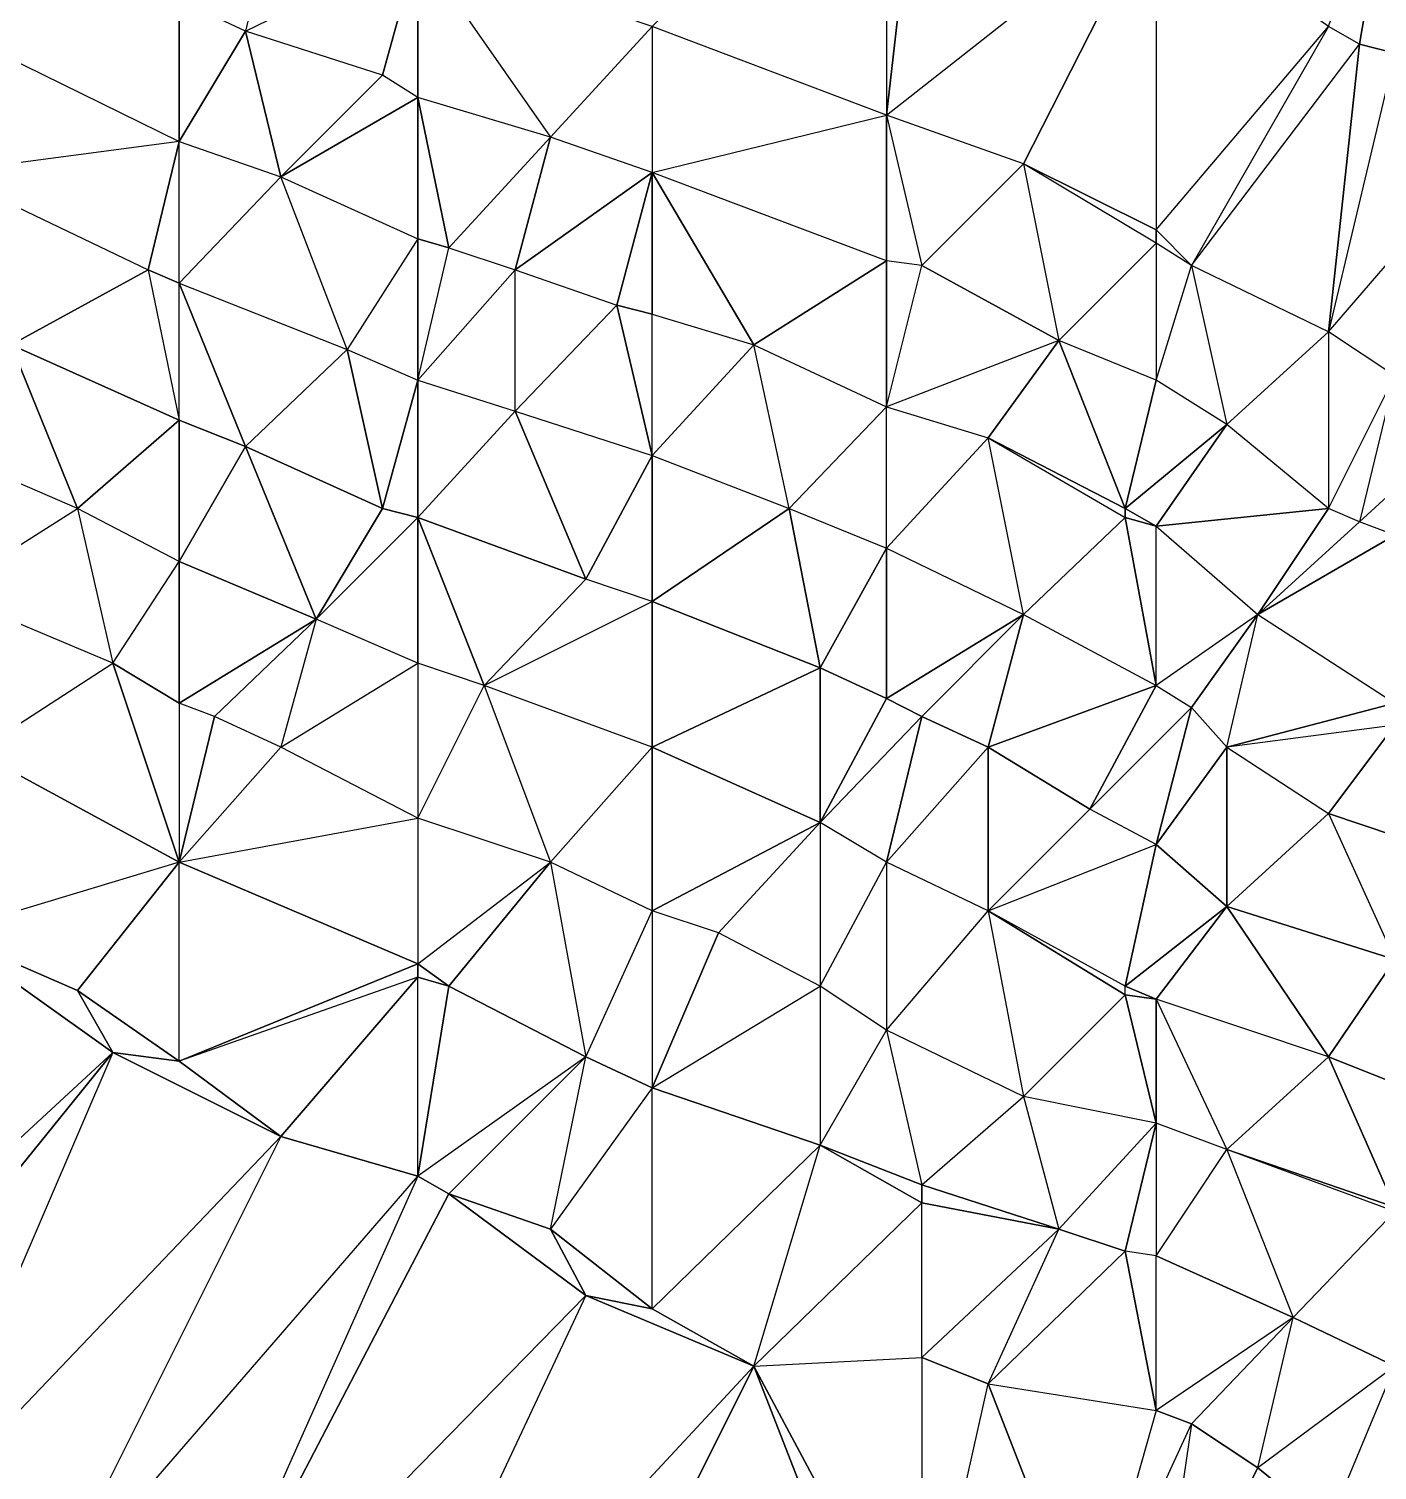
# Model space of a CAD drawing. Header units: metres. Extents: x 121.06818 to 121.07159, y 3.17836 to 3.18313.
# Drawn here: x 121.069111 to 121.069416, y 3.1796075 to 3.1799335 of the extents above; entities that cross this region are included whole.
import ezdxf

# ---------------------------------------------------------------- set-up
doc = ezdxf.new("R2010")
doc.units = ezdxf.units.M

msp = doc.modelspace()

# ---------------------------------------------------------------- linework, layer by layer
at = {"layer": 'DELAUNEY6000', "color": 252}
msp.add_3dface([(121.069183, 3.179532, 0.01005), (121.069145, 3.179553, 0.01005), (121.069237, 3.179647, 0.01005)], dxfattribs=at)
at = {"layer": 'DELAUNEY6083', "color": 252}
msp.add_3dface([(121.069214, 3.179509, 0.01005), (121.069183, 3.179532, 0.01005), (121.069275, 3.179631, 0.01005)], dxfattribs=at)
at = {"layer": 'DELAUNEY6174', "color": 252}
msp.add_3dface([(121.069145, 3.179553, 0.01005), (121.069115, 3.179577, 0.01005), (121.069199, 3.179674, 0.01005)], dxfattribs=at)
at = {"layer": 'DELAUNEY6191', "color": 252}
msp.add_3dface([(121.069351, 3.179568, 0.01004), (121.069313, 3.17956, 0.01004), (121.069328, 3.179627, 0.01005)], dxfattribs=at)
at = {"layer": 'DELAUNEY6206', "color": 252}
msp.add_3dface([(121.069305, 3.179554, 0.01004), (121.069214, 3.179509, 0.01005), (121.069275, 3.179631, 0.01005)], dxfattribs=at)
at = {"layer": 'DELAUNEY6222', "color": 252}
msp.add_3dface([(121.069313, 3.17956, 0.01004), (121.069305, 3.179554, 0.01004), (121.069275, 3.179631, 0.01005)], dxfattribs=at)
at = {"layer": 'DELAUNEY6265', "color": 252}
msp.add_3dface([(121.069366, 3.179563, 0.01004), (121.069351, 3.179568, 0.01004), (121.069374, 3.179618, 0.01005)], dxfattribs=at)
at = {"layer": 'DELAUNEY6322', "color": 252}
msp.add_3dface([(121.069405, 3.179595, 0.01005), (121.06942, 3.179583, 0.01005), (121.069435, 3.179608, 0.01006)], dxfattribs=at)
at = {"layer": 'DELAUNEY6338', "color": 252}
msp.add_3dface([(121.069183, 3.179532, 0.01005), (121.069275, 3.179631, 0.01005), (121.069237, 3.179647, 0.01005)], dxfattribs=at)
at = {"layer": 'DELAUNEY6353', "color": 252}
msp.add_3dface([(121.069366, 3.179563, 0.01004), (121.069405, 3.179595, 0.01005), (121.069389, 3.179608, 0.01005)], dxfattribs=at)
at = {"layer": 'DELAUNEY6367', "color": 252}
msp.add_3dface([(121.069084, 3.179595, 0.01005), (121.069054, 3.179608, 0.01005), (121.06913, 3.179702, 0.01005)], dxfattribs=at)
at = {"layer": 'DELAUNEY6388', "color": 252}
msp.add_3dface([(121.069237, 3.179647, 0.01005), (121.069275, 3.179631, 0.01005), (121.069252, 3.179644, 0.01005)], dxfattribs=at)
at = {"layer": 'DELAUNEY6389', "color": 252}
msp.add_3dface([(121.069237, 3.179647, 0.01005), (121.069252, 3.179644, 0.01005), (121.069229, 3.179662, 0.01005)], dxfattribs=at)
at = {"layer": 'DELAUNEY6390', "color": 252}
msp.add_3dface([(121.069252, 3.179644, 0.01005), (121.069275, 3.179631, 0.01005), (121.06929, 3.179681, 0.01006)], dxfattribs=at)
at = {"layer": 'DELAUNEY6401', "color": 252}
msp.add_3dface([(121.069366, 3.179563, 0.01004), (121.069389, 3.179608, 0.01005), (121.069374, 3.179618, 0.01005)], dxfattribs=at)
at = {"layer": 'DELAUNEY6402', "color": 252}
msp.add_3dface([(121.069389, 3.179608, 0.01005), (121.069405, 3.179595, 0.01005), (121.06942, 3.179631, 0.01006)], dxfattribs=at)
at = {"layer": 'DELAUNEY6444', "color": 252}
msp.add_3dface([(121.069054, 3.179608, 0.01005), (121.069038, 3.179617, 0.01005), (121.06913, 3.179702, 0.01005)], dxfattribs=at)
at = {"layer": 'DELAUNEY6445', "color": 252}
msp.add_3dface([(121.069313, 3.17956, 0.01004), (121.069275, 3.179631, 0.01005), (121.069313, 3.179633, 0.01005)], dxfattribs=at)
at = {"layer": 'DELAUNEY6446', "color": 252}
msp.add_3dface([(121.069313, 3.17956, 0.01004), (121.069328, 3.179627, 0.01005), (121.069313, 3.179633, 0.01005)], dxfattribs=at)
at = {"layer": 'DELAUNEY6447', "color": 252}
msp.add_3dface([(121.069351, 3.179568, 0.01004), (121.069374, 3.179618, 0.01005), (121.069366, 3.179621, 0.01005)], dxfattribs=at)
at = {"layer": 'DELAUNEY6466', "color": 252}
msp.add_3dface([(121.069351, 3.179568, 0.01004), (121.069328, 3.179627, 0.01005), (121.069366, 3.179621, 0.01005)], dxfattribs=at)
at = {"layer": 'DELAUNEY6467', "color": 252}
msp.add_3dface([(121.069374, 3.179618, 0.01005), (121.069389, 3.179608, 0.01005), (121.069397, 3.179642, 0.01006)], dxfattribs=at)
at = {"layer": 'DELAUNEY6493', "color": 252}
msp.add_3dface([(121.069145, 3.179553, 0.01005), (121.069237, 3.179647, 0.01005), (121.069206, 3.17967, 0.01005)], dxfattribs=at)
at = {"layer": 'DELAUNEY6494', "color": 252}
msp.add_3dface([(121.069366, 3.179621, 0.01005), (121.069374, 3.179618, 0.01005), (121.069397, 3.179642, 0.01006)], dxfattribs=at)
at = {"layer": 'DELAUNEY6515', "color": 252}
msp.add_3dface([(121.069275, 3.179631, 0.01005), (121.069313, 3.179633, 0.01005), (121.069313, 3.179668, 0.01006)], dxfattribs=at)
at = {"layer": 'DELAUNEY6516', "color": 252}
msp.add_3dface([(121.069313, 3.179633, 0.01005), (121.069328, 3.179627, 0.01005), (121.069344, 3.179662, 0.01006)], dxfattribs=at)
at = {"layer": 'DELAUNEY6534', "color": 252}
msp.add_3dface([(121.069328, 3.179627, 0.01005), (121.069366, 3.179621, 0.01005), (121.069359, 3.179657, 0.01006)], dxfattribs=at)
at = {"layer": 'DELAUNEY6535', "color": 252}
msp.add_3dface([(121.069435, 3.179608, 0.01006), (121.069405, 3.179595, 0.01005), (121.06942, 3.179631, 0.01006)], dxfattribs=at)
at = {"layer": 'DELAUNEY6579', "color": 252}
msp.add_3dface([(121.069145, 3.179553, 0.01005), (121.069206, 3.17967, 0.01005), (121.069199, 3.179674, 0.01005)], dxfattribs=at)
at = {"layer": 'DELAUNEY6580', "color": 252}
msp.add_3dface([(121.069206, 3.17967, 0.01005), (121.069237, 3.179647, 0.01005), (121.069229, 3.179662, 0.01005)], dxfattribs=at)
at = {"layer": 'DELAUNEY6631', "color": 252}
msp.add_3dface([(121.069115, 3.179577, 0.01005), (121.069199, 3.179674, 0.01005), (121.069168, 3.179683, 0.01005)], dxfattribs=at)
at = {"layer": 'DELAUNEY6632', "color": 252}
msp.add_3dface([(121.069199, 3.179674, 0.01005), (121.069206, 3.17967, 0.01005), (121.069237, 3.179701, 0.01006)], dxfattribs=at)
at = {"layer": 'DELAUNEY6633', "color": 252}
msp.add_3dface([(121.06942, 3.179631, 0.01006), (121.069389, 3.179608, 0.01005), (121.069397, 3.179642, 0.01006)], dxfattribs=at)
at = {"layer": 'DELAUNEY6646', "color": 252}
msp.add_3dface([(121.069115, 3.179577, 0.01005), (121.069084, 3.179595, 0.01005), (121.069168, 3.179683, 0.01005)], dxfattribs=at)
at = {"layer": 'DELAUNEY6660', "color": 252}
msp.add_3dface([(121.069168, 3.179683, 0.01005), (121.069199, 3.179674, 0.01005), (121.069199, 3.179719, 0.01006)], dxfattribs=at)
at = {"layer": 'DELAUNEY6686', "color": 252}
msp.add_3dface([(121.06942, 3.179631, 0.01006), (121.069397, 3.179642, 0.01006), (121.06942, 3.179666, 0.01007)], dxfattribs=at)
at = {"layer": 'DELAUNEY6753', "color": 252}
msp.add_3dface([(121.069084, 3.179595, 0.01005), (121.069168, 3.179683, 0.01005), (121.06913, 3.179702, 0.01005)], dxfattribs=at)
at = {"layer": 'DELAUNEY6754', "color": 252}
msp.add_3dface([(121.069359, 3.179657, 0.01006), (121.069328, 3.179627, 0.01005), (121.069344, 3.179662, 0.01006)], dxfattribs=at)
at = {"layer": 'DELAUNEY6755', "color": 252}
msp.add_3dface([(121.069359, 3.179657, 0.01006), (121.069366, 3.179621, 0.01005), (121.069366, 3.179656, 0.01006)], dxfattribs=at)
at = {"layer": 'DELAUNEY6756', "color": 252}
msp.add_3dface([(121.069397, 3.179642, 0.01006), (121.069366, 3.179621, 0.01005), (121.069366, 3.179656, 0.01006)], dxfattribs=at)
at = {"layer": 'DELAUNEY6771', "color": 252}
msp.add_3dface([(121.069366, 3.179656, 0.01006), (121.069359, 3.179657, 0.01006), (121.069366, 3.179686, 0.01007)], dxfattribs=at)
at = {"layer": 'DELAUNEY6772', "color": 252}
msp.add_3dface([(121.069397, 3.179642, 0.01006), (121.069366, 3.179656, 0.01006), (121.069382, 3.17968, 0.01007)], dxfattribs=at)
at = {"layer": 'DELAUNEY6816', "color": 252}
msp.add_3dface([(121.06913, 3.179702, 0.01005), (121.069168, 3.179683, 0.01005), (121.069145, 3.1797, 0.01005)], dxfattribs=at)
at = {"layer": 'DELAUNEY6817', "color": 252}
msp.add_3dface([(121.069206, 3.17967, 0.01005), (121.069229, 3.179662, 0.01005), (121.069237, 3.179701, 0.01006)], dxfattribs=at)
at = {"layer": 'DELAUNEY6818', "color": 252}
msp.add_3dface([(121.069359, 3.179657, 0.01006), (121.069344, 3.179662, 0.01006), (121.069366, 3.179686, 0.01007)], dxfattribs=at)
at = {"layer": 'DELAUNEY6834', "color": 252}
msp.add_3dface([(121.069344, 3.179662, 0.01006), (121.069313, 3.179633, 0.01005), (121.069313, 3.179668, 0.01006)], dxfattribs=at)
at = {"layer": 'DELAUNEY6854', "color": 252}
msp.add_3dface([(121.069397, 3.179642, 0.01006), (121.06942, 3.179666, 0.01007), (121.069382, 3.17968, 0.01007)], dxfattribs=at)
at = {"layer": 'DELAUNEY6869', "color": 252}
msp.add_3dface([(121.069313, 3.179668, 0.01006), (121.069275, 3.179631, 0.01005), (121.06929, 3.179681, 0.01006)], dxfattribs=at)
at = {"layer": 'DELAUNEY6890', "color": 252}
msp.add_3dface([(121.069344, 3.179662, 0.01006), (121.069313, 3.179668, 0.01006), (121.069313, 3.179672, 0.01006)], dxfattribs=at)
at = {"layer": 'DELAUNEY6901', "color": 252}
msp.add_3dface([(121.069313, 3.179668, 0.01006), (121.06929, 3.179681, 0.01006), (121.069313, 3.179672, 0.01006)], dxfattribs=at)
at = {"layer": 'DELAUNEY6916', "color": 252}
msp.add_3dface([(121.06913, 3.179702, 0.01005), (121.069145, 3.1797, 0.01005), (121.069122, 3.179716, 0.01005)], dxfattribs=at)
at = {"layer": 'DELAUNEY6917', "color": 252}
msp.add_3dface([(121.069145, 3.1797, 0.01005), (121.069168, 3.179683, 0.01005), (121.069199, 3.179719, 0.01006)], dxfattribs=at)
at = {"layer": 'DELAUNEY6918', "color": 252}
msp.add_3dface([(121.06929, 3.179681, 0.01006), (121.069252, 3.179644, 0.01005), (121.069252, 3.179694, 0.01006)], dxfattribs=at)
at = {"layer": 'DELAUNEY6938', "color": 252}
msp.add_3dface([(121.069229, 3.179662, 0.01005), (121.069252, 3.179644, 0.01005), (121.069252, 3.179694, 0.01006)], dxfattribs=at)
at = {"layer": 'DELAUNEY6939', "color": 252}
msp.add_3dface([(121.069366, 3.179656, 0.01006), (121.069382, 3.17968, 0.01007), (121.069366, 3.179686, 0.01007)], dxfattribs=at)
at = {"layer": 'DELAUNEY6965', "color": 252}
msp.add_3dface([(121.069038, 3.179617, 0.01005), (121.06913, 3.179702, 0.01005), (121.069092, 3.179729, 0.01005)], dxfattribs=at)
at = {"layer": 'DELAUNEY6966', "color": 252}
msp.add_3dface([(121.06942, 3.179666, 0.01007), (121.069382, 3.17968, 0.01007), (121.06942, 3.179667, 0.01007)], dxfattribs=at)
at = {"layer": 'DELAUNEY6967', "color": 252}
msp.add_3dface([(121.06942, 3.179667, 0.01007), (121.069382, 3.17968, 0.01007), (121.069405, 3.179701, 0.01008)], dxfattribs=at)
at = {"layer": 'DELAUNEY6984', "color": 252}
msp.add_3dface([(121.069252, 3.179694, 0.01006), (121.069229, 3.179662, 0.01005), (121.069237, 3.179701, 0.01006)], dxfattribs=at)
at = {"layer": 'DELAUNEY7001', "color": 252}
msp.add_3dface([(121.069092, 3.179729, 0.01005), (121.06913, 3.179702, 0.01005), (121.069122, 3.179716, 0.01005)], dxfattribs=at)
at = {"layer": 'DELAUNEY7002', "color": 252}
msp.add_3dface([(121.06929, 3.179681, 0.01006), (121.069252, 3.179694, 0.01006), (121.06929, 3.179717, 0.01007)], dxfattribs=at)
at = {"layer": 'DELAUNEY7015', "color": 252}
msp.add_3dface([(121.069313, 3.179672, 0.01006), (121.06929, 3.179681, 0.01006), (121.069305, 3.179707, 0.01007)], dxfattribs=at)
at = {"layer": 'DELAUNEY7016', "color": 252}
msp.add_3dface([(121.069344, 3.179662, 0.01006), (121.069313, 3.179672, 0.01006), (121.069336, 3.179692, 0.01007)], dxfattribs=at)
at = {"layer": 'DELAUNEY7017', "color": 252}
msp.add_3dface([(121.069344, 3.179662, 0.01006), (121.069366, 3.179686, 0.01007), (121.069336, 3.179692, 0.01007)], dxfattribs=at)
at = {"layer": 'DELAUNEY7018', "color": 252}
msp.add_3dface([(121.069382, 3.17968, 0.01007), (121.069366, 3.179686, 0.01007), (121.069366, 3.179714, 0.01008)], dxfattribs=at)
at = {"layer": 'DELAUNEY7031', "color": 252}
msp.add_3dface([(121.069313, 3.179672, 0.01006), (121.069336, 3.179692, 0.01007), (121.069305, 3.179707, 0.01007)], dxfattribs=at)
at = {"layer": 'DELAUNEY7055', "color": 252}
msp.add_3dface([(121.069382, 3.17968, 0.01007), (121.069405, 3.179701, 0.01008), (121.069366, 3.179714, 0.01008)], dxfattribs=at)
at = {"layer": 'DELAUNEY7056', "color": 252}
msp.add_3dface([(121.06942, 3.179667, 0.01007), (121.069405, 3.179701, 0.01008), (121.06942, 3.179695, 0.01008)], dxfattribs=at)
at = {"layer": 'DELAUNEY7069', "color": 252}
msp.add_3dface([(121.069252, 3.179694, 0.01006), (121.069237, 3.179701, 0.01006), (121.069252, 3.179734, 0.01007)], dxfattribs=at)
at = {"layer": 'DELAUNEY7070', "color": 252}
msp.add_3dface([(121.069366, 3.179686, 0.01007), (121.069336, 3.179692, 0.01007), (121.069359, 3.179715, 0.01008)], dxfattribs=at)
at = {"layer": 'DELAUNEY7071', "color": 252}
msp.add_3dface([(121.06942, 3.179695, 0.01008), (121.069405, 3.179701, 0.01008), (121.06942, 3.179723, 0.01009)], dxfattribs=at)
at = {"layer": 'DELAUNEY7124', "color": 252}
msp.add_3dface([(121.06929, 3.179681, 0.01006), (121.069305, 3.179707, 0.01007), (121.06929, 3.179717, 0.01007)], dxfattribs=at)
at = {"layer": 'DELAUNEY7135', "color": 252}
msp.add_3dface([(121.069092, 3.179729, 0.01005), (121.069122, 3.179716, 0.01005), (121.069145, 3.179745, 0.01006)], dxfattribs=at)
at = {"layer": 'DELAUNEY7136', "color": 252}
msp.add_3dface([(121.069237, 3.179701, 0.01006), (121.069199, 3.179674, 0.01005), (121.069206, 3.179717, 0.01006)], dxfattribs=at)
at = {"layer": 'DELAUNEY7137', "color": 252}
msp.add_3dface([(121.069336, 3.179692, 0.01007), (121.069305, 3.179707, 0.01007), (121.069328, 3.179734, 0.01008)], dxfattribs=at)
at = {"layer": 'DELAUNEY7149', "color": 252}
msp.add_3dface([(121.069206, 3.179717, 0.01006), (121.069199, 3.179674, 0.01005), (121.069199, 3.179719, 0.01006)], dxfattribs=at)
at = {"layer": 'DELAUNEY7150', "color": 252}
msp.add_3dface([(121.069237, 3.179701, 0.01006), (121.069206, 3.179717, 0.01006), (121.069229, 3.179745, 0.01007)], dxfattribs=at)
at = {"layer": 'DELAUNEY7163', "color": 252}
msp.add_3dface([(121.069336, 3.179692, 0.01007), (121.069359, 3.179715, 0.01008), (121.069328, 3.179734, 0.01008)], dxfattribs=at)
at = {"layer": 'DELAUNEY7164', "color": 252}
msp.add_3dface([(121.069366, 3.179686, 0.01007), (121.069359, 3.179715, 0.01008), (121.069366, 3.179714, 0.01008)], dxfattribs=at)
at = {"layer": 'DELAUNEY7180', "color": 252}
msp.add_3dface([(121.069206, 3.179717, 0.01006), (121.069199, 3.179719, 0.01006), (121.069199, 3.179722, 0.01006)], dxfattribs=at)
at = {"layer": 'DELAUNEY7181', "color": 252}
msp.add_3dface([(121.069252, 3.179694, 0.01006), (121.06929, 3.179717, 0.01007), (121.069267, 3.179729, 0.01007)], dxfattribs=at)
at = {"layer": 'DELAUNEY7207', "color": 252}
msp.add_3dface([(121.069305, 3.179707, 0.01007), (121.06929, 3.179717, 0.01007), (121.069305, 3.179745, 0.01008)], dxfattribs=at)
at = {"layer": 'DELAUNEY7208', "color": 252}
msp.add_3dface([(121.069366, 3.179714, 0.01008), (121.069359, 3.179715, 0.01008), (121.069359, 3.179717, 0.01008)], dxfattribs=at)
at = {"layer": 'DELAUNEY7228', "color": 252}
msp.add_3dface([(121.069405, 3.179701, 0.01008), (121.069366, 3.179714, 0.01008), (121.069382, 3.179735, 0.01009)], dxfattribs=at)
at = {"layer": 'DELAUNEY7245', "color": 252}
msp.add_3dface([(121.069252, 3.179694, 0.01006), (121.069267, 3.179729, 0.01007), (121.069252, 3.179734, 0.01007)], dxfattribs=at)
at = {"layer": 'DELAUNEY7256', "color": 252}
msp.add_3dface([(121.06929, 3.179717, 0.01007), (121.069267, 3.179729, 0.01007), (121.06929, 3.179754, 0.01008)], dxfattribs=at)
at = {"layer": 'DELAUNEY7257', "color": 252}
msp.add_3dface([(121.06942, 3.179723, 0.01009), (121.069405, 3.179701, 0.01008), (121.069382, 3.179735, 0.01009)], dxfattribs=at)
at = {"layer": 'DELAUNEY7267', "color": 252}
msp.add_3dface([(121.069199, 3.179719, 0.01006), (121.069145, 3.1797, 0.01005), (121.069199, 3.179722, 0.01006)], dxfattribs=at)
at = {"layer": 'DELAUNEY7268', "color": 252}
msp.add_3dface([(121.069305, 3.179707, 0.01007), (121.069328, 3.179734, 0.01008), (121.069305, 3.179745, 0.01008)], dxfattribs=at)
at = {"layer": 'DELAUNEY7291', "color": 252}
msp.add_3dface([(121.069237, 3.179701, 0.01006), (121.069252, 3.179734, 0.01007), (121.069229, 3.179745, 0.01007)], dxfattribs=at)
at = {"layer": 'DELAUNEY7292', "color": 252}
msp.add_3dface([(121.069359, 3.179715, 0.01008), (121.069359, 3.179717, 0.01008), (121.069328, 3.179734, 0.01008)], dxfattribs=at)
at = {"layer": 'DELAUNEY7306', "color": 252}
msp.add_3dface([(121.069122, 3.179716, 0.01005), (121.069145, 3.1797, 0.01005), (121.069145, 3.179745, 0.01006)], dxfattribs=at)
at = {"layer": 'DELAUNEY7307', "color": 252}
msp.add_3dface([(121.069267, 3.179729, 0.01007), (121.069252, 3.179734, 0.01007), (121.06929, 3.179754, 0.01008)], dxfattribs=at)
at = {"layer": 'DELAUNEY7308', "color": 252}
msp.add_3dface([(121.069366, 3.179714, 0.01008), (121.069359, 3.179717, 0.01008), (121.069382, 3.179735, 0.01009)], dxfattribs=at)
at = {"layer": 'DELAUNEY7325', "color": 252}
msp.add_3dface([(121.069359, 3.179717, 0.01008), (121.069328, 3.179734, 0.01008), (121.069366, 3.179749, 0.01009)], dxfattribs=at)
at = {"layer": 'DELAUNEY7336', "color": 252}
msp.add_3dface([(121.069199, 3.179722, 0.01006), (121.069145, 3.1797, 0.01005), (121.069145, 3.179745, 0.01006)], dxfattribs=at)
at = {"layer": 'DELAUNEY7337', "color": 252}
msp.add_3dface([(121.069206, 3.179717, 0.01006), (121.069199, 3.179722, 0.01006), (121.069229, 3.179745, 0.01007)], dxfattribs=at)
at = {"layer": 'DELAUNEY7353', "color": 252}
msp.add_3dface([(121.06942, 3.179723, 0.01009), (121.069382, 3.179735, 0.01009), (121.069405, 3.179756, 0.0101)], dxfattribs=at)
at = {"layer": 'DELAUNEY7369', "color": 252}
msp.add_3dface([(121.069199, 3.179722, 0.01006), (121.069145, 3.179745, 0.01006), (121.069199, 3.179755, 0.01007)], dxfattribs=at)
at = {"layer": 'DELAUNEY7370', "color": 252}
msp.add_3dface([(121.069252, 3.179734, 0.01007), (121.069229, 3.179745, 0.01007), (121.069252, 3.179771, 0.01008)], dxfattribs=at)
at = {"layer": 'DELAUNEY7371', "color": 252}
msp.add_3dface([(121.06929, 3.179717, 0.01007), (121.069305, 3.179745, 0.01008), (121.06929, 3.179754, 0.01008)], dxfattribs=at)
at = {"layer": 'DELAUNEY7392', "color": 252}
msp.add_3dface([(121.069328, 3.179734, 0.01008), (121.069305, 3.179745, 0.01008), (121.069328, 3.179771, 0.01009)], dxfattribs=at)
at = {"layer": 'DELAUNEY7400', "color": 252}
msp.add_3dface([(121.069382, 3.179735, 0.01009), (121.069359, 3.179717, 0.01008), (121.069366, 3.179749, 0.01009)], dxfattribs=at)
at = {"layer": 'DELAUNEY7426', "color": 252}
msp.add_3dface([(121.069199, 3.179722, 0.01006), (121.069229, 3.179745, 0.01007), (121.069199, 3.179755, 0.01007)], dxfattribs=at)
at = {"layer": 'DELAUNEY7427', "color": 252}
msp.add_3dface([(121.069382, 3.179735, 0.01009), (121.069366, 3.179749, 0.01009), (121.069382, 3.179771, 0.0101)], dxfattribs=at)
at = {"layer": 'DELAUNEY7428', "color": 252}
msp.add_3dface([(121.069405, 3.179756, 0.0101), (121.069382, 3.179735, 0.01009), (121.069382, 3.179771, 0.0101)], dxfattribs=at)
at = {"layer": 'DELAUNEY7429', "color": 252}
msp.add_3dface([(121.069405, 3.179756, 0.0101), (121.06942, 3.179723, 0.01009), (121.06942, 3.179751, 0.0101)], dxfattribs=at)
at = {"layer": 'DELAUNEY7442', "color": 252}
msp.add_3dface([(121.069305, 3.179745, 0.01008), (121.06929, 3.179754, 0.01008), (121.069313, 3.179778, 0.01009)], dxfattribs=at)
at = {"layer": 'DELAUNEY7443', "color": 252}
msp.add_3dface([(121.069351, 3.179757, 0.01009), (121.069328, 3.179734, 0.01008), (121.069366, 3.179749, 0.01009)], dxfattribs=at)
at = {"layer": 'DELAUNEY7444', "color": 252}
msp.add_3dface([(121.069351, 3.179757, 0.01009), (121.069328, 3.179734, 0.01008), (121.069328, 3.179771, 0.01009)], dxfattribs=at)
at = {"layer": 'DELAUNEY7445', "color": 252}
msp.add_3dface([(121.069366, 3.179749, 0.01009), (121.069351, 3.179757, 0.01009), (121.069374, 3.17978, 0.0101)], dxfattribs=at)
at = {"layer": 'DELAUNEY7461', "color": 252}
msp.add_3dface([(121.069145, 3.179745, 0.01006), (121.069199, 3.179755, 0.01007), (121.069168, 3.179771, 0.01007)], dxfattribs=at)
at = {"layer": 'DELAUNEY7462', "color": 252}
msp.add_3dface([(121.069405, 3.179756, 0.0101), (121.06942, 3.179751, 0.0101), (121.06942, 3.179776, 0.01011)], dxfattribs=at)
at = {"layer": 'DELAUNEY7475', "color": 252}
msp.add_3dface([(121.069229, 3.179745, 0.01007), (121.069199, 3.179755, 0.01007), (121.069214, 3.179785, 0.01008)], dxfattribs=at)
at = {"layer": 'DELAUNEY7490', "color": 252}
msp.add_3dface([(121.069145, 3.179745, 0.01006), (121.069092, 3.179729, 0.01005), (121.069099, 3.17977, 0.01006)], dxfattribs=at)
at = {"layer": 'DELAUNEY7491', "color": 252}
msp.add_3dface([(121.069145, 3.179745, 0.01006), (121.069168, 3.179771, 0.01007), (121.069153, 3.179778, 0.01007)], dxfattribs=at)
at = {"layer": 'DELAUNEY7492', "color": 252}
msp.add_3dface([(121.069199, 3.179755, 0.01007), (121.069168, 3.179771, 0.01007), (121.069199, 3.17979, 0.01008)], dxfattribs=at)
at = {"layer": 'DELAUNEY7518', "color": 252}
msp.add_3dface([(121.069145, 3.179745, 0.01006), (121.069099, 3.17977, 0.01006), (121.06913, 3.17979, 0.01007)], dxfattribs=at)
at = {"layer": 'DELAUNEY7535', "color": 252}
msp.add_3dface([(121.069229, 3.179745, 0.01007), (121.069252, 3.179771, 0.01008), (121.069214, 3.179785, 0.01008)], dxfattribs=at)
at = {"layer": 'DELAUNEY7536', "color": 252}
msp.add_3dface([(121.069252, 3.179734, 0.01007), (121.069252, 3.179771, 0.01008), (121.06929, 3.179754, 0.01008)], dxfattribs=at)
at = {"layer": 'DELAUNEY7537', "color": 252}
msp.add_3dface([(121.069328, 3.179771, 0.01009), (121.069305, 3.179745, 0.01008), (121.069313, 3.179778, 0.01009)], dxfattribs=at)
at = {"layer": 'DELAUNEY7552', "color": 252}
msp.add_3dface([(121.06929, 3.179754, 0.01008), (121.069252, 3.179771, 0.01008), (121.06929, 3.179789, 0.01009)], dxfattribs=at)
at = {"layer": 'DELAUNEY7553', "color": 252}
msp.add_3dface([(121.069351, 3.179757, 0.01009), (121.069328, 3.179771, 0.01009), (121.069366, 3.179785, 0.0101)], dxfattribs=at)
at = {"layer": 'DELAUNEY7554', "color": 252}
msp.add_3dface([(121.069382, 3.179771, 0.0101), (121.069366, 3.179749, 0.01009), (121.069374, 3.17978, 0.0101)], dxfattribs=at)
at = {"layer": 'DELAUNEY7555', "color": 252}
msp.add_3dface([(121.069382, 3.179771, 0.0101), (121.069405, 3.179756, 0.0101), (121.06942, 3.179776, 0.01011)], dxfattribs=at)
at = {"layer": 'DELAUNEY7600', "color": 252}
msp.add_3dface([(121.069145, 3.179745, 0.01006), (121.069153, 3.179778, 0.01007), (121.069145, 3.179781, 0.01007)], dxfattribs=at)
at = {"layer": 'DELAUNEY7601', "color": 252}
msp.add_3dface([(121.069168, 3.179771, 0.01007), (121.069153, 3.179778, 0.01007), (121.069176, 3.1798, 0.01008)], dxfattribs=at)
at = {"layer": 'DELAUNEY7609', "color": 252}
msp.add_3dface([(121.069099, 3.17977, 0.01006), (121.06913, 3.17979, 0.01007), (121.069092, 3.179806, 0.01007)], dxfattribs=at)
at = {"layer": 'DELAUNEY7610', "color": 252}
msp.add_3dface([(121.069145, 3.179745, 0.01006), (121.06913, 3.17979, 0.01007), (121.069145, 3.179781, 0.01007)], dxfattribs=at)
at = {"layer": 'DELAUNEY7611', "color": 252}
msp.add_3dface([(121.069199, 3.179755, 0.01007), (121.069214, 3.179785, 0.01008), (121.069199, 3.17979, 0.01008)], dxfattribs=at)
at = {"layer": 'DELAUNEY7612', "color": 252}
msp.add_3dface([(121.069313, 3.179778, 0.01009), (121.06929, 3.179754, 0.01008), (121.069305, 3.179782, 0.01009)], dxfattribs=at)
at = {"layer": 'DELAUNEY7613', "color": 252}
msp.add_3dface([(121.069328, 3.179771, 0.01009), (121.069313, 3.179778, 0.01009), (121.069336, 3.179801, 0.0101)], dxfattribs=at)
at = {"layer": 'DELAUNEY7629', "color": 252}
msp.add_3dface([(121.069145, 3.179781, 0.01007), (121.06913, 3.17979, 0.01007), (121.069145, 3.179813, 0.01008)], dxfattribs=at)
at = {"layer": 'DELAUNEY7630', "color": 252}
msp.add_3dface([(121.069153, 3.179778, 0.01007), (121.069145, 3.179781, 0.01007), (121.069176, 3.1798, 0.01008)], dxfattribs=at)
at = {"layer": 'DELAUNEY7631', "color": 252}
msp.add_3dface([(121.069305, 3.179782, 0.01009), (121.06929, 3.179754, 0.01008), (121.06929, 3.179789, 0.01009)], dxfattribs=at)
at = {"layer": 'DELAUNEY7632', "color": 252}
msp.add_3dface([(121.069374, 3.17978, 0.0101), (121.069351, 3.179757, 0.01009), (121.069366, 3.179785, 0.0101)], dxfattribs=at)
at = {"layer": 'DELAUNEY7633', "color": 252}
msp.add_3dface([(121.069374, 3.17978, 0.0101), (121.069382, 3.179771, 0.0101), (121.069389, 3.179801, 0.01011)], dxfattribs=at)
at = {"layer": 'DELAUNEY7649', "color": 252}
msp.add_3dface([(121.069313, 3.179778, 0.01009), (121.069305, 3.179782, 0.01009), (121.069336, 3.179801, 0.0101)], dxfattribs=at)
at = {"layer": 'DELAUNEY7672', "color": 252}
msp.add_3dface([(121.069252, 3.179771, 0.01008), (121.069214, 3.179785, 0.01008), (121.069252, 3.179804, 0.01009)], dxfattribs=at)
at = {"layer": 'DELAUNEY7691', "color": 252}
msp.add_3dface([(121.069168, 3.179771, 0.01007), (121.069199, 3.17979, 0.01008), (121.069176, 3.1798, 0.01008)], dxfattribs=at)
at = {"layer": 'DELAUNEY7692', "color": 252}
msp.add_3dface([(121.06929, 3.179789, 0.01009), (121.069252, 3.179771, 0.01008), (121.069252, 3.179804, 0.01009)], dxfattribs=at)
at = {"layer": 'DELAUNEY7693', "color": 252}
msp.add_3dface([(121.069305, 3.179782, 0.01009), (121.06929, 3.179789, 0.01009), (121.069305, 3.179816, 0.0101)], dxfattribs=at)
at = {"layer": 'DELAUNEY7694', "color": 252}
msp.add_3dface([(121.069366, 3.179785, 0.0101), (121.069374, 3.17978, 0.0101), (121.069389, 3.179801, 0.01011)], dxfattribs=at)
at = {"layer": 'DELAUNEY7714', "color": 252}
msp.add_3dface([(121.069214, 3.179785, 0.01008), (121.069199, 3.17979, 0.01008), (121.069199, 3.179823, 0.01009)], dxfattribs=at)
at = {"layer": 'DELAUNEY7715', "color": 252}
msp.add_3dface([(121.06942, 3.179776, 0.01011), (121.069382, 3.179771, 0.0101), (121.06942, 3.179781, 0.01011)], dxfattribs=at)
at = {"layer": 'DELAUNEY7730', "color": 252}
msp.add_3dface([(121.069366, 3.179785, 0.0101), (121.069328, 3.179771, 0.01009), (121.069336, 3.179801, 0.0101)], dxfattribs=at)
at = {"layer": 'DELAUNEY7731', "color": 252}
msp.add_3dface([(121.06942, 3.179781, 0.01011), (121.069382, 3.179771, 0.0101), (121.069389, 3.179801, 0.01011)], dxfattribs=at)
at = {"layer": 'DELAUNEY7758', "color": 252}
msp.add_3dface([(121.069389, 3.179801, 0.01011), (121.06942, 3.179781, 0.01011), (121.06942, 3.179819, 0.01012)], dxfattribs=at)
at = {"layer": 'DELAUNEY7775', "color": 252}
msp.add_3dface([(121.069199, 3.17979, 0.01008), (121.069176, 3.1798, 0.01008), (121.069199, 3.179823, 0.01009)], dxfattribs=at)
at = {"layer": 'DELAUNEY7776', "color": 252}
msp.add_3dface([(121.069336, 3.179801, 0.0101), (121.069366, 3.179785, 0.0101), (121.069359, 3.179823, 0.01011)], dxfattribs=at)
at = {"layer": 'DELAUNEY7785', "color": 252}
msp.add_3dface([(121.069237, 3.179809, 0.01009), (121.069214, 3.179785, 0.01008), (121.069252, 3.179804, 0.01009)], dxfattribs=at)
at = {"layer": 'DELAUNEY7786', "color": 252}
msp.add_3dface([(121.069237, 3.179809, 0.01009), (121.069214, 3.179785, 0.01008), (121.069199, 3.179823, 0.01009)], dxfattribs=at)
at = {"layer": 'DELAUNEY7799', "color": 252}
msp.add_3dface([(121.069252, 3.179804, 0.01009), (121.069237, 3.179809, 0.01009), (121.069252, 3.179837, 0.0101)], dxfattribs=at)
at = {"layer": 'DELAUNEY7800', "color": 252}
msp.add_3dface([(121.06929, 3.179789, 0.01009), (121.069252, 3.179804, 0.01009), (121.069283, 3.179825, 0.0101)], dxfattribs=at)
at = {"layer": 'DELAUNEY7810', "color": 252}
msp.add_3dface([(121.06913, 3.17979, 0.01007), (121.069092, 3.179806, 0.01007), (121.069122, 3.179825, 0.01008)], dxfattribs=at)
at = {"layer": 'DELAUNEY7811', "color": 252}
msp.add_3dface([(121.069389, 3.179801, 0.01011), (121.069366, 3.179785, 0.0101), (121.069366, 3.179821, 0.01011)], dxfattribs=at)
at = {"layer": 'DELAUNEY7843', "color": 252}
msp.add_3dface([(121.06913, 3.17979, 0.01007), (121.069145, 3.179813, 0.01008), (121.069122, 3.179825, 0.01008)], dxfattribs=at)
at = {"layer": 'DELAUNEY7844', "color": 252}
msp.add_3dface([(121.069145, 3.179781, 0.01007), (121.069145, 3.179813, 0.01008), (121.069176, 3.1798, 0.01008)], dxfattribs=at)
at = {"layer": 'DELAUNEY7845', "color": 252}
msp.add_3dface([(121.069336, 3.179801, 0.0101), (121.069305, 3.179782, 0.01009), (121.069305, 3.179816, 0.0101)], dxfattribs=at)
at = {"layer": 'DELAUNEY7864', "color": 252}
msp.add_3dface([(121.069176, 3.1798, 0.01008), (121.069145, 3.179813, 0.01008), (121.06916, 3.179839, 0.01009)], dxfattribs=at)
at = {"layer": 'DELAUNEY7865', "color": 252}
msp.add_3dface([(121.069305, 3.179816, 0.0101), (121.06929, 3.179789, 0.01009), (121.069283, 3.179825, 0.0101)], dxfattribs=at)
at = {"layer": 'DELAUNEY7866', "color": 252}
msp.add_3dface([(121.069305, 3.179816, 0.0101), (121.069336, 3.179801, 0.0101), (121.069328, 3.179841, 0.01011)], dxfattribs=at)
at = {"layer": 'DELAUNEY7882', "color": 252}
msp.add_3dface([(121.069359, 3.179823, 0.01011), (121.069336, 3.179801, 0.0101), (121.069328, 3.179841, 0.01011)], dxfattribs=at)
at = {"layer": 'DELAUNEY7883', "color": 252}
msp.add_3dface([(121.069359, 3.179823, 0.01011), (121.069366, 3.179785, 0.0101), (121.069366, 3.179821, 0.01011)], dxfattribs=at)
at = {"layer": 'DELAUNEY7884', "color": 252}
msp.add_3dface([(121.069389, 3.179801, 0.01011), (121.06942, 3.179819, 0.01012), (121.069412, 3.179822, 0.01012)], dxfattribs=at)
at = {"layer": 'DELAUNEY7899', "color": 252}
msp.add_3dface([(121.069283, 3.179825, 0.0101), (121.069252, 3.179804, 0.01009), (121.069252, 3.179837, 0.0101)], dxfattribs=at)
at = {"layer": 'DELAUNEY7900', "color": 252}
msp.add_3dface([(121.069366, 3.179821, 0.01011), (121.069389, 3.179801, 0.01011), (121.069405, 3.179825, 0.01012)], dxfattribs=at)
at = {"layer": 'DELAUNEY7901', "color": 252}
msp.add_3dface([(121.069389, 3.179801, 0.01011), (121.069412, 3.179822, 0.01012), (121.069405, 3.179825, 0.01012)], dxfattribs=at)
at = {"layer": 'DELAUNEY7902', "color": 252}
msp.add_3dface([(121.06942, 3.179819, 0.01012), (121.069412, 3.179822, 0.01012), (121.069435, 3.179843, 0.01013)], dxfattribs=at)
at = {"layer": 'DELAUNEY7918', "color": 252}
msp.add_3dface([(121.069092, 3.179806, 0.01007), (121.069122, 3.179825, 0.01008), (121.069092, 3.179838, 0.01008)], dxfattribs=at)
at = {"layer": 'DELAUNEY7919', "color": 252}
msp.add_3dface([(121.069199, 3.179823, 0.01009), (121.069176, 3.1798, 0.01008), (121.069191, 3.179825, 0.01009)], dxfattribs=at)
at = {"layer": 'DELAUNEY7920', "color": 252}
msp.add_3dface([(121.069359, 3.179823, 0.01011), (121.069366, 3.179821, 0.01011), (121.069359, 3.179825, 0.01011)], dxfattribs=at)
at = {"layer": 'DELAUNEY7935', "color": 252}
msp.add_3dface([(121.069145, 3.179813, 0.01008), (121.069122, 3.179825, 0.01008), (121.069145, 3.179845, 0.01009)], dxfattribs=at)
at = {"layer": 'DELAUNEY7936', "color": 252}
msp.add_3dface([(121.069191, 3.179825, 0.01009), (121.069176, 3.1798, 0.01008), (121.06916, 3.179839, 0.01009)], dxfattribs=at)
at = {"layer": 'DELAUNEY7937', "color": 252}
msp.add_3dface([(121.069237, 3.179809, 0.01009), (121.069199, 3.179823, 0.01009), (121.069221, 3.179847, 0.0101)], dxfattribs=at)
at = {"layer": 'DELAUNEY7938', "color": 252}
msp.add_3dface([(121.069283, 3.179825, 0.0101), (121.069305, 3.179816, 0.0101), (121.069305, 3.179848, 0.01011)], dxfattribs=at)
at = {"layer": 'DELAUNEY7959', "color": 252}
msp.add_3dface([(121.069199, 3.179823, 0.01009), (121.069191, 3.179825, 0.01009), (121.069199, 3.179854, 0.0101)], dxfattribs=at)
at = {"layer": 'DELAUNEY7960', "color": 252}
msp.add_3dface([(121.069412, 3.179822, 0.01012), (121.069405, 3.179825, 0.01012), (121.06942, 3.179855, 0.01013)], dxfattribs=at)
at = {"layer": 'DELAUNEY8002', "color": 252}
msp.add_3dface([(121.06916, 3.179839, 0.01009), (121.069145, 3.179813, 0.01008), (121.069145, 3.179845, 0.01009)], dxfattribs=at)
at = {"layer": 'DELAUNEY8003', "color": 252}
msp.add_3dface([(121.069328, 3.179841, 0.01011), (121.069305, 3.179816, 0.0101), (121.069305, 3.179848, 0.01011)], dxfattribs=at)
at = {"layer": 'DELAUNEY8020', "color": 252}
msp.add_3dface([(121.069252, 3.179837, 0.0101), (121.069237, 3.179809, 0.01009), (121.069221, 3.179847, 0.0101)], dxfattribs=at)
at = {"layer": 'DELAUNEY8021', "color": 252}
msp.add_3dface([(121.069366, 3.179821, 0.01011), (121.069405, 3.179825, 0.01012), (121.069382, 3.179844, 0.01012)], dxfattribs=at)
at = {"layer": 'DELAUNEY8036', "color": 252}
msp.add_3dface([(121.069122, 3.179825, 0.01008), (121.069092, 3.179838, 0.01008), (121.069107, 3.179862, 0.01009)], dxfattribs=at)
at = {"layer": 'DELAUNEY8037', "color": 252}
msp.add_3dface([(121.069191, 3.179825, 0.01009), (121.06916, 3.179839, 0.01009), (121.069183, 3.179861, 0.0101)], dxfattribs=at)
at = {"layer": 'DELAUNEY8038', "color": 252}
msp.add_3dface([(121.069252, 3.179837, 0.0101), (121.069283, 3.179825, 0.0101), (121.069275, 3.179862, 0.01011)], dxfattribs=at)
at = {"layer": 'DELAUNEY8039', "color": 252}
msp.add_3dface([(121.069328, 3.179841, 0.01011), (121.069359, 3.179823, 0.01011), (121.069359, 3.179825, 0.01011)], dxfattribs=at)
at = {"layer": 'DELAUNEY8040', "color": 252}
msp.add_3dface([(121.069359, 3.179825, 0.01011), (121.069366, 3.179821, 0.01011), (121.069382, 3.179844, 0.01012)], dxfattribs=at)
at = {"layer": 'DELAUNEY8052', "color": 252}
msp.add_3dface([(121.069221, 3.179847, 0.0101), (121.069199, 3.179823, 0.01009), (121.069199, 3.179854, 0.0101)], dxfattribs=at)
at = {"layer": 'DELAUNEY8053', "color": 252}
msp.add_3dface([(121.069328, 3.179841, 0.01011), (121.069359, 3.179825, 0.01011), (121.069344, 3.179863, 0.01012)], dxfattribs=at)
at = {"layer": 'DELAUNEY8067', "color": 252}
msp.add_3dface([(121.069145, 3.179845, 0.01009), (121.069122, 3.179825, 0.01008), (121.069107, 3.179862, 0.01009)], dxfattribs=at)
at = {"layer": 'DELAUNEY8068', "color": 252}
msp.add_3dface([(121.069405, 3.179825, 0.01012), (121.069382, 3.179844, 0.01012), (121.069405, 3.179865, 0.01013)], dxfattribs=at)
at = {"layer": 'DELAUNEY8081', "color": 252}
msp.add_3dface([(121.06916, 3.179839, 0.01009), (121.069145, 3.179845, 0.01009), (121.069145, 3.179876, 0.0101)], dxfattribs=at)
at = {"layer": 'DELAUNEY8082', "color": 252}
msp.add_3dface([(121.069221, 3.179847, 0.0101), (121.069252, 3.179837, 0.0101), (121.069244, 3.179871, 0.01011)], dxfattribs=at)
at = {"layer": 'DELAUNEY8101', "color": 252}
msp.add_3dface([(121.069305, 3.179848, 0.01011), (121.069283, 3.179825, 0.0101), (121.069275, 3.179862, 0.01011)], dxfattribs=at)
at = {"layer": 'DELAUNEY8116', "color": 252}
msp.add_3dface([(121.069305, 3.179848, 0.01011), (121.069328, 3.179841, 0.01011), (121.069344, 3.179863, 0.01012)], dxfattribs=at)
at = {"layer": 'DELAUNEY8117', "color": 252}
msp.add_3dface([(121.069359, 3.179825, 0.01011), (121.069382, 3.179844, 0.01012), (121.069366, 3.179854, 0.01012)], dxfattribs=at)
at = {"layer": 'DELAUNEY8118', "color": 252}
msp.add_3dface([(121.069412, 3.179822, 0.01012), (121.069435, 3.179843, 0.01013), (121.06942, 3.179855, 0.01013)], dxfattribs=at)
at = {"layer": 'DELAUNEY8130', "color": 252}
msp.add_3dface([(121.069199, 3.179854, 0.0101), (121.069191, 3.179825, 0.01009), (121.069183, 3.179861, 0.0101)], dxfattribs=at)
at = {"layer": 'DELAUNEY8140', "color": 252}
msp.add_3dface([(121.069199, 3.179854, 0.0101), (121.069221, 3.179847, 0.0101), (121.069221, 3.179879, 0.01011)], dxfattribs=at)
at = {"layer": 'DELAUNEY8141', "color": 252}
msp.add_3dface([(121.069359, 3.179825, 0.01011), (121.069366, 3.179854, 0.01012), (121.069344, 3.179863, 0.01012)], dxfattribs=at)
at = {"layer": 'DELAUNEY8142', "color": 252}
msp.add_3dface([(121.069382, 3.179844, 0.01012), (121.069366, 3.179854, 0.01012), (121.069374, 3.17988, 0.01013)], dxfattribs=at)
at = {"layer": 'DELAUNEY8143', "color": 252}
msp.add_3dface([(121.069405, 3.179825, 0.01012), (121.06942, 3.179855, 0.01013), (121.069405, 3.179865, 0.01013)], dxfattribs=at)
at = {"layer": 'DELAUNEY8168', "color": 252}
msp.add_3dface([(121.069183, 3.179861, 0.0101), (121.06916, 3.179839, 0.01009), (121.069145, 3.179876, 0.0101)], dxfattribs=at)
at = {"layer": 'DELAUNEY8169', "color": 252}
msp.add_3dface([(121.069275, 3.179862, 0.01011), (121.069252, 3.179837, 0.0101), (121.069252, 3.179869, 0.01011)], dxfattribs=at)
at = {"layer": 'DELAUNEY8185', "color": 252}
msp.add_3dface([(121.069183, 3.179861, 0.0101), (121.069199, 3.179854, 0.0101), (121.069199, 3.179886, 0.01011)], dxfattribs=at)
at = {"layer": 'DELAUNEY8186', "color": 252}
msp.add_3dface([(121.069366, 3.179854, 0.01012), (121.069344, 3.179863, 0.01012), (121.069366, 3.179885, 0.01013)], dxfattribs=at)
at = {"layer": 'DELAUNEY8187', "color": 252}
msp.add_3dface([(121.069382, 3.179844, 0.01012), (121.069405, 3.179865, 0.01013), (121.069374, 3.17988, 0.01013)], dxfattribs=at)
at = {"layer": 'DELAUNEY8198', "color": 252}
msp.add_3dface([(121.069275, 3.179862, 0.01011), (121.069305, 3.179848, 0.01011), (121.069305, 3.179881, 0.01012)], dxfattribs=at)
at = {"layer": 'DELAUNEY8199', "color": 252}
msp.add_3dface([(121.06942, 3.179855, 0.01013), (121.069405, 3.179865, 0.01013), (121.069443, 3.179909, 0.01015)], dxfattribs=at)
at = {"layer": 'DELAUNEY8216', "color": 252}
msp.add_3dface([(121.069145, 3.179845, 0.01009), (121.069107, 3.179862, 0.01009), (121.069138, 3.179879, 0.0101)], dxfattribs=at)
at = {"layer": 'DELAUNEY8231', "color": 252}
msp.add_3dface([(121.069244, 3.179871, 0.01011), (121.069221, 3.179847, 0.0101), (121.069221, 3.179879, 0.01011)], dxfattribs=at)
at = {"layer": 'DELAUNEY8232', "color": 252}
msp.add_3dface([(121.069244, 3.179871, 0.01011), (121.069252, 3.179837, 0.0101), (121.069252, 3.179869, 0.01011)], dxfattribs=at)
at = {"layer": 'DELAUNEY8254', "color": 252}
msp.add_3dface([(121.069244, 3.179871, 0.01011), (121.069252, 3.179869, 0.01011), (121.069252, 3.179901, 0.01012)], dxfattribs=at)
at = {"layer": 'DELAUNEY8255', "color": 252}
msp.add_3dface([(121.069252, 3.179869, 0.01011), (121.069275, 3.179862, 0.01011), (121.069252, 3.179901, 0.01012)], dxfattribs=at)
at = {"layer": 'DELAUNEY8285', "color": 252}
msp.add_3dface([(121.069138, 3.179879, 0.0101), (121.069107, 3.179862, 0.01009), (121.069092, 3.179901, 0.0101)], dxfattribs=at)
at = {"layer": 'DELAUNEY8286', "color": 252}
msp.add_3dface([(121.069138, 3.179879, 0.0101), (121.069145, 3.179845, 0.01009), (121.069145, 3.179876, 0.0101)], dxfattribs=at)
at = {"layer": 'DELAUNEY8305', "color": 252}
msp.add_3dface([(121.069138, 3.179879, 0.0101), (121.069145, 3.179876, 0.0101), (121.069145, 3.179908, 0.01011)], dxfattribs=at)
at = {"layer": 'DELAUNEY8306', "color": 252}
msp.add_3dface([(121.069145, 3.179876, 0.0101), (121.069183, 3.179861, 0.0101), (121.069168, 3.1799, 0.01011)], dxfattribs=at)
at = {"layer": 'DELAUNEY8307', "color": 252}
msp.add_3dface([(121.069305, 3.179848, 0.01011), (121.069313, 3.17988, 0.01012), (121.069344, 3.179863, 0.01012)], dxfattribs=at)
at = {"layer": 'DELAUNEY8308', "color": 252}
msp.add_3dface([(121.069305, 3.179848, 0.01011), (121.069313, 3.17988, 0.01012), (121.069305, 3.179881, 0.01012)], dxfattribs=at)
at = {"layer": 'DELAUNEY8323', "color": 252}
msp.add_3dface([(121.069221, 3.179879, 0.01011), (121.069199, 3.179854, 0.0101), (121.069206, 3.179884, 0.01011)], dxfattribs=at)
at = {"layer": 'DELAUNEY8324', "color": 252}
msp.add_3dface([(121.069275, 3.179862, 0.01011), (121.069305, 3.179881, 0.01012), (121.069252, 3.179901, 0.01012)], dxfattribs=at)
at = {"layer": 'DELAUNEY8325', "color": 252}
msp.add_3dface([(121.069344, 3.179863, 0.01012), (121.069313, 3.17988, 0.01012), (121.069336, 3.179903, 0.01013)], dxfattribs=at)
at = {"layer": 'DELAUNEY8326', "color": 252}
msp.add_3dface([(121.069366, 3.179854, 0.01012), (121.069374, 3.17988, 0.01013), (121.069366, 3.179885, 0.01013)], dxfattribs=at)
at = {"layer": 'DELAUNEY8339', "color": 252}
msp.add_3dface([(121.069221, 3.179879, 0.01011), (121.069244, 3.179871, 0.01011), (121.069252, 3.179901, 0.01012)], dxfattribs=at)
at = {"layer": 'DELAUNEY8340', "color": 252}
msp.add_3dface([(121.069313, 3.17988, 0.01012), (121.069305, 3.179881, 0.01012), (121.069305, 3.179914, 0.01013)], dxfattribs=at)
at = {"layer": 'DELAUNEY8341', "color": 252}
msp.add_3dface([(121.069405, 3.179865, 0.01013), (121.069374, 3.17988, 0.01013), (121.069412, 3.17993, 0.01015)], dxfattribs=at)
at = {"layer": 'DELAUNEY8354', "color": 252}
msp.add_3dface([(121.069199, 3.179886, 0.01011), (121.069199, 3.179854, 0.0101), (121.069206, 3.179884, 0.01011)], dxfattribs=at)
at = {"layer": 'DELAUNEY8374', "color": 252}
msp.add_3dface([(121.069199, 3.179886, 0.01011), (121.069183, 3.179861, 0.0101), (121.069168, 3.1799, 0.01011)], dxfattribs=at)
at = {"layer": 'DELAUNEY8375', "color": 252}
msp.add_3dface([(121.069199, 3.179886, 0.01011), (121.069206, 3.179884, 0.01011), (121.069199, 3.179918, 0.01012)], dxfattribs=at)
at = {"layer": 'DELAUNEY8376', "color": 252}
msp.add_3dface([(121.069206, 3.179884, 0.01011), (121.069221, 3.179879, 0.01011), (121.069229, 3.179909, 0.01012)], dxfattribs=at)
at = {"layer": 'DELAUNEY8377', "color": 252}
msp.add_3dface([(121.069344, 3.179863, 0.01012), (121.069366, 3.179885, 0.01013), (121.069336, 3.179903, 0.01013)], dxfattribs=at)
at = {"layer": 'DELAUNEY8378', "color": 252}
msp.add_3dface([(121.069374, 3.17988, 0.01013), (121.069366, 3.179885, 0.01013), (121.069366, 3.179888, 0.01013)], dxfattribs=at)
at = {"layer": 'DELAUNEY8422', "color": 252}
msp.add_3dface([(121.069168, 3.1799, 0.01011), (121.069145, 3.179876, 0.0101), (121.069145, 3.179908, 0.01011)], dxfattribs=at)
at = {"layer": 'DELAUNEY8456', "color": 252}
msp.add_3dface([(121.069168, 3.1799, 0.01011), (121.069199, 3.179886, 0.01011), (121.069199, 3.179918, 0.01012)], dxfattribs=at)
at = {"layer": 'DELAUNEY8457', "color": 252}
msp.add_3dface([(121.069313, 3.17988, 0.01012), (121.069336, 3.179903, 0.01013), (121.069305, 3.179914, 0.01013)], dxfattribs=at)
at = {"layer": 'DELAUNEY8473', "color": 252}
msp.add_3dface([(121.069366, 3.179885, 0.01013), (121.069336, 3.179903, 0.01013), (121.069366, 3.179888, 0.01013)], dxfattribs=at)
at = {"layer": 'DELAUNEY8474', "color": 252}
msp.add_3dface([(121.069405, 3.179865, 0.01013), (121.069443, 3.179909, 0.01015), (121.06942, 3.179928, 0.01015)], dxfattribs=at)
at = {"layer": 'DELAUNEY8489', "color": 252}
msp.add_3dface([(121.069092, 3.179901, 0.0101), (121.069138, 3.179879, 0.0101), (121.069145, 3.179908, 0.01011)], dxfattribs=at)
at = {"layer": 'DELAUNEY8490', "color": 252}
msp.add_3dface([(121.069221, 3.179879, 0.01011), (121.069252, 3.179901, 0.01012), (121.069229, 3.179909, 0.01012)], dxfattribs=at)
at = {"layer": 'DELAUNEY8491', "color": 252}
msp.add_3dface([(121.069366, 3.179888, 0.01013), (121.069336, 3.179903, 0.01013), (121.069366, 3.179962, 0.01015)], dxfattribs=at)
at = {"layer": 'DELAUNEY8492', "color": 252}
msp.add_3dface([(121.069374, 3.17988, 0.01013), (121.069366, 3.179888, 0.01013), (121.069405, 3.179934, 0.01015)], dxfattribs=at)
at = {"layer": 'DELAUNEY8527', "color": 252}
msp.add_3dface([(121.069305, 3.179881, 0.01012), (121.069252, 3.179901, 0.01012), (121.069305, 3.179914, 0.01013)], dxfattribs=at)
at = {"layer": 'DELAUNEY8539', "color": 252}
msp.add_3dface([(121.069145, 3.179908, 0.01011), (121.069168, 3.1799, 0.01011), (121.06916, 3.179933, 0.01012)], dxfattribs=at)
at = {"layer": 'DELAUNEY8540', "color": 252}
msp.add_3dface([(121.069206, 3.179884, 0.01011), (121.069229, 3.179909, 0.01012), (121.069199, 3.179918, 0.01012)], dxfattribs=at)
at = {"layer": 'DELAUNEY8541', "color": 252}
msp.add_3dface([(121.069252, 3.179901, 0.01012), (121.069229, 3.179909, 0.01012), (121.069252, 3.179934, 0.01013)], dxfattribs=at)
at = {"layer": 'DELAUNEY8556', "color": 252}
msp.add_3dface([(121.069252, 3.179901, 0.01012), (121.069305, 3.179914, 0.01013), (121.069252, 3.179934, 0.01013)], dxfattribs=at)
at = {"layer": 'DELAUNEY8557', "color": 252}
msp.add_3dface([(121.069374, 3.17988, 0.01013), (121.069412, 3.17993, 0.01015), (121.069405, 3.179934, 0.01015)], dxfattribs=at)
at = {"layer": 'DELAUNEY8558', "color": 252}
msp.add_3dface([(121.069405, 3.179865, 0.01013), (121.069412, 3.17993, 0.01015), (121.06942, 3.179928, 0.01015)], dxfattribs=at)
at = {"layer": 'DELAUNEY8567', "color": 252}
msp.add_3dface([(121.069145, 3.179908, 0.01011), (121.069092, 3.179901, 0.0101), (121.069092, 3.179934, 0.01011)], dxfattribs=at)
at = {"layer": 'DELAUNEY8568', "color": 252}
msp.add_3dface([(121.069336, 3.179903, 0.01013), (121.069305, 3.179914, 0.01013), (121.069366, 3.179962, 0.01015)], dxfattribs=at)
at = {"layer": 'DELAUNEY8569', "color": 252}
msp.add_3dface([(121.06942, 3.179928, 0.01015), (121.069412, 3.17993, 0.01015), (121.06942, 3.179977, 0.01016)], dxfattribs=at)
at = {"layer": 'DELAUNEY8583', "color": 252}
msp.add_3dface([(121.069168, 3.1799, 0.01011), (121.069199, 3.179918, 0.01012), (121.069191, 3.179923, 0.01012)], dxfattribs=at)
at = {"layer": 'DELAUNEY8600', "color": 252}
msp.add_3dface([(121.069229, 3.179909, 0.01012), (121.069199, 3.179918, 0.01012), (121.069199, 3.179952, 0.01013)], dxfattribs=at)
at = {"layer": 'DELAUNEY8601', "color": 252}
msp.add_3dface([(121.069366, 3.179888, 0.01013), (121.069405, 3.179934, 0.01015), (121.069366, 3.179962, 0.01015)], dxfattribs=at)
at = {"layer": 'DELAUNEY8616', "color": 252}
msp.add_3dface([(121.069168, 3.1799, 0.01011), (121.069191, 3.179923, 0.01012), (121.06916, 3.179933, 0.01012)], dxfattribs=at)
at = {"layer": 'DELAUNEY8617', "color": 252}
msp.add_3dface([(121.069199, 3.179918, 0.01012), (121.069191, 3.179923, 0.01012), (121.069199, 3.179952, 0.01013)], dxfattribs=at)
at = {"layer": 'DELAUNEY8618', "color": 252}
msp.add_3dface([(121.069412, 3.17993, 0.01015), (121.069405, 3.179934, 0.01015), (121.06942, 3.179977, 0.01016)], dxfattribs=at)
at = {"layer": 'DELAUNEY8691', "color": 252}
msp.add_3dface([(121.069145, 3.179908, 0.01011), (121.06916, 3.179933, 0.01012), (121.069145, 3.17994, 0.01012)], dxfattribs=at)
at = {"layer": 'DELAUNEY8692', "color": 252}
msp.add_3dface([(121.069229, 3.179909, 0.01012), (121.069252, 3.179934, 0.01013), (121.069199, 3.179952, 0.01013)], dxfattribs=at)
at = {"layer": 'DELAUNEY8713', "color": 252}
msp.add_3dface([(121.069092, 3.179934, 0.01011), (121.069145, 3.179908, 0.01011), (121.069145, 3.17994, 0.01012)], dxfattribs=at)
at = {"layer": 'DELAUNEY8714', "color": 252}
msp.add_3dface([(121.069305, 3.179914, 0.01013), (121.069252, 3.179934, 0.01013), (121.069305, 3.179986, 0.01015)], dxfattribs=at)
at = {"layer": 'DELAUNEY8723', "color": 252}
msp.add_3dface([(121.069191, 3.179923, 0.01012), (121.06916, 3.179933, 0.01012), (121.069199, 3.179952, 0.01013)], dxfattribs=at)
at = {"layer": 'DELAUNEY8759', "color": 252}
msp.add_3dface([(121.06916, 3.179933, 0.01012), (121.069145, 3.17994, 0.01012), (121.069168, 3.179967, 0.01013)], dxfattribs=at)
at = {"layer": 'DELAUNEY8846', "color": 252}
msp.add_3dface([(121.06916, 3.179933, 0.01012), (121.069199, 3.179952, 0.01013), (121.069168, 3.179967, 0.01013)], dxfattribs=at)
at = {"layer": 'DELAUNEY8862', "color": 252}
msp.add_3dface([(121.069305, 3.179914, 0.01013), (121.069366, 3.179962, 0.01015), (121.069313, 3.179984, 0.01015)], dxfattribs=at)
at = {"layer": 'DELAUNEY8896', "color": 252}
msp.add_3dface([(121.069305, 3.179914, 0.01013), (121.069313, 3.179984, 0.01015), (121.069305, 3.179986, 0.01015)], dxfattribs=at)

doc.saveas('drawing.dxf')
